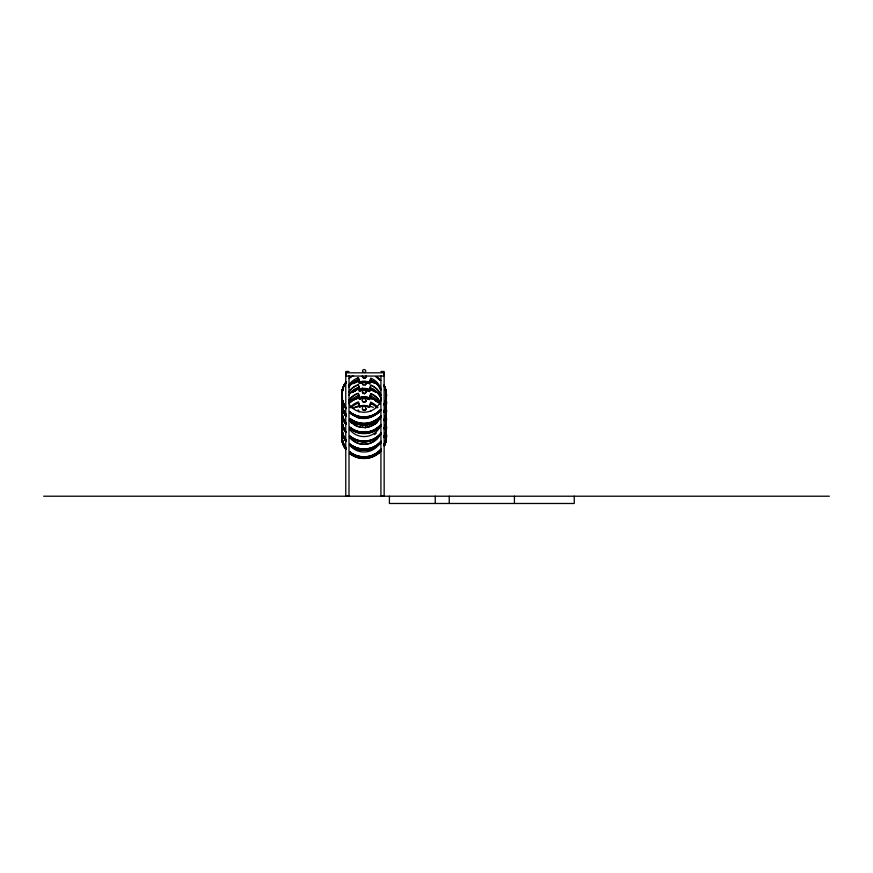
<?xml version="1.0" encoding="UTF-8"?>
<svg xmlns="http://www.w3.org/2000/svg" width="873" height="873" viewBox="0 0 873 873"><rect width="100%" height="100%" fill="white"/><g stroke="black" fill="none" stroke-linecap="round" stroke-linejoin="round"><path stroke-width="1.31" d="M362.328 400.325L362.339 400.794M366.06 400.532C366.049 402.868 362.426 403.042 362.35 400.62M370.228 387.012L369.508 389.784A13.302 12.844 0 0 0 359.447 389.445L358.89 386.63M362.36 375.968L363.517 378.009L365.711 377.322M365.94 377.092L366.06 376.438M365.94 392.599L366.06 391.922M366.06 408.695C366.016 412.067 360.789 410.245 362.677 407.56M370.228 395.469L369.508 398.175A13.302 13.019 0 0 0 359.447 397.826L359.338 397.313M366.06 383.454C365.809 386.084 361.553 385.189 362.448 382.701M369.672 388.943L370.709 385.179L371.472 385.408A17.951 17.34 0 0 1 380.846 395.109M370.228 379.962L369.508 382.614A13.302 13.117 0 0 0 359.447 382.265L359.338 381.752M369.672 397.39L370.709 393.668L371.472 393.898A17.951 17.569 0 0 1 380.399 402.671M362.339 400.26L362.677 399.343M370.228 404.024L369.508 406.589A13.302 13.204 0 0 0 359.447 406.24L359.338 405.738M369.508 382.614L370.709 378.205L371.472 378.544M369.508 389.784L369.585 389.227M377.933 407.495A17.951 17.831 0 0 0 371.472 402.54L370.709 402.311L369.508 406.589M370.425 411.401L370.709 410.441L371.472 410.67M357.744 403.446L358.519 403.195L359.447 407.036A13.302 13.204 0 0 1 369.508 407.385L370.228 405.127M370.425 404.625L370.709 403.621L371.472 403.85A17.951 17.831 0 0 1 377.158 407.909M358.89 381.13L359.447 383.389A13.302 13.117 0 0 1 369.508 383.727L370.228 381.523M370.425 381.075L370.709 380.05L371.472 380.279A17.951 17.7 0 0 1 380.846 390.198A17.951 17.7 0 0 0 371.472 380.388L370.709 380.05M358.716 396.353L359.447 399.234A13.302 13.019 0 0 1 369.508 399.572L370.228 397.411M371.472 396.211L370.709 395.982L369.672 399.092M370.425 397.019L370.709 395.982M369.508 407.385L369.65 406.807M370.468 404.417L369.672 406.883M369.508 383.727L369.65 383.116M358.716 388.43L359.447 391.202A13.302 12.844 0 0 1 369.508 391.551L370.468 388.823M370.425 389.118L370.709 388.07L371.472 388.299A17.951 17.34 0 0 1 380.846 398.001M370.468 380.835L369.672 383.236M369.508 399.572L369.65 398.917M369.508 391.551L370.228 389.456M369.77 424.005L369.508 425.031L370.152 423.35M365.852 377.049L365.361 377.911M365.852 392.523L364.488 393.603L362.742 392.883M365.907 401.22L365.296 398.994M365.94 392.37L364.478 393.876L362.481 392.697M365.94 409.131L363.997 410.386L362.481 409.219M365.94 384.153L365.23 385.048M362.677 390.798L362.437 392.544M365.711 401.416L363.997 402.235L362.742 401.504M365.23 377.998L363.517 378.26L362.35 376.525M365.645 388.572L363.474 388.965L362.284 387.972M351.033 376.885L353.096 375.805M365.307 389.129L362.677 388.911M359.327 405.563L358.519 401.886L357.744 402.147A17.951 17.831 0 0 0 350.182 407.429M357.744 378.074L358.519 377.9L359.327 381.523M358.748 380.672L358.519 379.635L357.744 379.81A17.951 17.7 0 0 0 348.807 387.012M359.327 397.04L358.519 393.254L357.744 393.57A17.951 17.569 0 0 0 348.807 400.707M357.744 395.742L358.519 395.567L358.748 396.615M357.744 410.332L358.519 410.026L358.956 411.991M359.327 388.605L358.519 384.764L357.744 384.938A17.951 17.34 0 0 0 348.807 391.988M358.748 388.725L358.519 387.656L357.744 387.83A17.951 17.34 0 0 0 348.807 394.891M349.004 371.483L345.763 371.483L345.763 495.678L349.004 495.678L349.004 375.543M380.923 371.483L384.153 371.483L384.153 495.678L380.923 495.678L380.923 375.543M43.65 496.213L829.35 496.213M370.709 396.113L371.472 396.342A17.951 17.569 0 0 1 379.886 404.079M371.472 402.617L370.709 402.311M370.709 403.697L371.472 403.926M365.296 382.058L366.049 383.716M365.296 390.471L366.038 391.715M365.296 407.233L366.049 408.924M363.037 384.982L362.481 384.251M358.89 389.074L359.447 391.202M358.89 397.029L359.447 399.234M359.327 382.887L358.716 380.432M359.338 382.756L359.447 383.389M358.716 404.003L359.447 407.036M359.392 388.889L359.447 389.445M358.716 378.74L357.744 377.965A17.951 17.7 0 0 0 348.807 385.168M359.447 382.265L358.89 379.569M359.447 397.826L358.89 395.076M358.89 403.621L359.447 406.24M366.038 391.486L366.049 392.152M366.038 375.99L366.049 376.645M574.248 496.213L574.248 503.481L389.413 503.481L389.413 496.213M514.426 496.213L514.426 503.481M449.235 496.213L449.235 503.481M435.245 496.213L435.245 503.481M370.709 385.179L371.472 385.571A17.951 17.34 0 0 1 380.846 395.283M370.709 388.07L371.472 388.463A17.951 17.34 0 0 1 380.846 398.175M370.709 393.668L371.472 394.039A17.951 17.569 0 0 1 380.399 402.813M358.519 379.635L357.744 379.919A17.951 17.7 0 0 0 348.807 387.121M358.519 384.764L357.744 385.113A17.951 17.34 0 0 0 348.807 392.163M358.519 387.656L357.744 388.005A17.951 17.34 0 0 0 348.807 395.054M358.519 395.567L357.744 395.873A17.951 17.569 0 0 0 348.807 403.02M384.153 444.292A22.12 21.367 0 0 0 385.702 431.175A22.392 21.629 0 0 1 384.415 445.568M380.344 449.868A22.12 21.367 0 0 1 372.847 455.029M371.778 455.444A22.12 21.367 0 0 1 349.964 451.919M346.024 447.838A22.12 21.367 0 0 1 342.216 431.906M384.153 444.379A22.12 21.367 0 0 0 385.702 431.262A22.392 21.629 0 0 1 384.415 445.645M380.344 449.944A22.12 21.367 0 0 1 349.964 452.007M346.024 447.925A22.12 21.367 0 0 1 342.216 431.993M349.789 453.283A22.392 21.629 0 0 0 380.552 451.199A22.392 21.629 0 0 1 349.789 453.371M342.445 430.815A22.392 21.629 0 0 0 345.795 449.159A22.392 21.629 0 0 1 342.445 430.902M373.546 422.859A17.951 17.34 0 0 1 375.455 424.18M385.702 431.557A22.12 21.367 0 0 1 384.153 444.673M380.344 450.239A22.12 21.367 0 0 1 367.293 456.939M366.147 457.07A22.12 21.367 0 0 1 363.845 457.168M360.385 456.885A22.12 21.367 0 0 1 349.964 452.29M346.024 448.22A22.12 21.367 0 0 1 343.744 444.324M343.318 443.288A22.12 21.367 0 0 1 342.216 432.288M385.713 430.105A22.392 21.629 0 0 1 384.415 444.488M381.315 449.279A22.392 21.629 0 0 1 349.789 452.214A22.392 21.629 0 0 0 381.315 449.191M345.795 448.078A22.392 21.629 0 0 1 341.943 431.949M385.713 431.458A22.392 21.629 0 0 1 384.415 445.852M381.315 450.643A22.392 21.629 0 0 1 349.789 453.578M345.795 449.442A22.392 21.629 0 0 1 342.445 431.109M385.713 430.902A22.392 21.629 0 0 1 384.415 445.295M381.315 450.075A22.392 21.629 0 0 1 349.789 453.011M345.795 448.886A22.392 21.629 0 0 1 342.445 430.542M385.702 432.07A22.12 21.367 0 0 1 384.153 445.175M381.097 449.911A22.12 21.367 0 0 1 349.964 452.803M346.024 448.722A22.12 21.367 0 0 1 342.216 432.79M385.702 432.419A22.12 21.367 0 0 1 384.153 445.536A22.12 21.367 0 0 0 385.702 432.331M380.344 451.112A22.12 21.367 0 0 1 367.293 457.812A22.12 21.367 0 0 0 380.344 451.025M360.385 457.747A22.12 21.367 0 0 1 349.964 453.163A22.12 21.367 0 0 0 360.385 457.659M343.744 445.186A22.12 21.367 0 0 0 346.024 449.082A22.12 21.367 0 0 1 343.744 445.11M342.02 438.726A22.12 21.367 0 0 0 343.318 444.161A22.12 21.367 0 0 1 342.216 433.063A22.12 21.367 0 0 0 341.91 436.5M379.842 442.873A17.951 17.34 0 0 1 349.418 444.739M350.957 422.794A17.951 17.34 0 0 1 352.681 421.233M375.455 421.288A17.951 17.34 0 0 1 377.158 422.848M385.713 430.389A22.392 21.629 0 0 1 384.415 444.783M380.552 450.424A22.392 21.629 0 0 1 349.789 452.498M345.795 448.373A22.392 21.629 0 0 1 341.943 432.244M385.713 430.662A22.392 21.629 0 0 1 384.415 445.055M381.315 449.846A22.392 21.629 0 0 1 349.789 452.771M345.795 448.646A22.392 21.629 0 0 1 342.445 430.302M385.702 431.829A22.12 21.367 0 0 1 384.153 444.946M381.097 449.671A22.12 21.367 0 0 1 360.385 457.157M359.25 456.939A22.12 21.367 0 0 1 354.864 455.52M353.827 455.029A22.12 21.367 0 0 1 349.964 452.563M346.024 448.493A22.12 21.367 0 0 1 342.02 438.126M341.932 437.024A22.12 21.367 0 0 1 342.216 432.561M385.713 430.018A22.392 21.629 0 0 1 384.415 444.401M345.795 448.002A22.392 21.629 0 0 1 341.943 431.862M373.546 423.034A17.951 17.34 0 0 1 375.455 424.354M385.702 432.713A22.12 21.367 0 0 1 384.153 445.83M380.344 451.396A22.12 21.367 0 0 1 360.385 458.041M359.25 457.823A22.12 21.367 0 0 1 349.964 453.447M346.024 449.377A22.12 21.367 0 0 1 342.02 439.01M341.91 436.784A22.12 21.367 0 0 1 342.216 433.445M359.447 397.597A13.302 13.019 0 0 1 369.508 397.946M384.153 419.466A22.12 21.639 0 0 0 385.702 406.185A22.392 21.912 0 0 1 384.415 420.808M380.344 425.107A22.12 21.639 0 0 1 349.964 427.192M346.024 423.067A22.12 21.639 0 0 1 342.02 412.569M341.932 411.445A22.12 21.639 0 0 1 342.216 406.927M352.146 392.25A22.12 21.639 0 0 1 356.282 390.22M371.058 389.969A22.12 21.639 0 0 1 376.241 392.446M386.324 409.317A22.392 21.912 0 0 1 384.415 420.502M381.315 425.358A22.392 21.912 0 0 1 349.789 428.327M345.795 424.147A22.392 21.912 0 0 1 342.445 405.563M385.713 405.923A22.392 21.912 0 0 1 386.182 408.182M385.702 406.414A22.12 21.639 0 0 1 384.153 419.706M380.344 425.347A22.12 21.639 0 0 1 372.847 430.575M371.778 431A22.12 21.639 0 0 1 349.964 427.421M346.024 423.296A22.12 21.639 0 0 1 342.02 412.798M341.932 411.674A22.12 21.639 0 0 1 342.216 407.156M352.146 392.479A22.12 21.639 0 0 1 355.224 390.875M385.713 405.236A22.392 21.912 0 0 1 384.415 419.815M381.315 424.66A22.392 21.912 0 0 1 349.789 427.639M345.795 423.449A22.392 21.912 0 0 1 342.445 404.876M351.994 392.25A22.392 21.912 0 0 1 356.184 390.198M371.145 389.947A22.392 21.912 0 0 1 376.394 392.457M381.315 425.653A22.392 21.912 0 0 1 349.789 428.621M345.795 424.442A22.392 21.912 0 0 1 342.445 405.869M386.324 409.099A22.392 21.912 0 0 1 384.415 420.284M380.552 426.002A22.392 21.912 0 0 1 349.789 428.108M345.795 423.929A22.392 21.912 0 0 1 342.445 405.345M385.713 405.716A22.392 21.912 0 0 1 386.182 407.964M386.052 409.131A22.12 21.639 0 0 1 384.153 420.175M380.344 425.817A22.12 21.639 0 0 1 349.964 427.901M346.024 423.765A22.12 21.639 0 0 1 343.744 419.826M343.318 418.778A22.12 21.639 0 0 1 342.216 407.626M377.878 421.19A17.951 17.569 0 0 1 366.911 427.355M361.073 427.344A17.951 17.569 0 0 1 353.543 424.278M352.616 423.58A17.951 17.569 0 0 1 349.418 420.219M385.713 405.007A22.392 21.912 0 0 1 384.415 419.586M381.315 424.431A22.392 21.912 0 0 1 349.789 427.41M345.795 423.219A22.392 21.912 0 0 1 341.943 406.883M351.022 392.654A22.392 21.912 0 0 1 356.184 389.969M357.286 389.598A22.392 21.912 0 0 1 359.567 389.02M370.01 389.38A22.392 21.912 0 0 1 376.394 392.228M386.052 409.339A22.12 21.639 0 0 1 384.153 420.393M381.097 425.184A22.12 21.639 0 0 1 372.847 431.262M371.778 431.688A22.12 21.639 0 0 1 349.964 428.119M346.024 423.983A22.12 21.639 0 0 1 342.02 413.496M341.91 411.238A22.12 21.639 0 0 1 342.216 407.844M379.842 418.2A17.951 17.569 0 0 1 349.418 420.088M348.807 400.576A17.951 17.569 0 0 1 357.744 393.428M386.324 408.913A22.392 21.912 0 0 1 384.415 420.099M380.552 425.806A22.392 21.912 0 0 1 349.789 427.923M345.795 423.732A22.392 21.912 0 0 1 342.445 405.159M351.994 392.534A22.392 21.912 0 0 1 355.104 390.908M385.713 405.519A22.392 21.912 0 0 1 386.182 407.778M386.052 408.935A22.12 21.639 0 0 1 384.153 419.989M380.344 425.631A22.12 21.639 0 0 1 367.293 432.419M360.385 432.353A22.12 21.639 0 0 1 349.964 427.715M346.024 423.58A22.12 21.639 0 0 1 343.744 419.64M343.318 418.593A22.12 21.639 0 0 1 342.216 407.44M359.447 399.005A13.302 13.019 0 0 1 369.508 399.343M385.702 407.407A22.12 21.639 0 0 1 384.153 420.688M380.344 426.33A22.12 21.639 0 0 1 349.964 428.414M346.024 424.289A22.12 21.639 0 0 1 342.02 413.791M341.91 411.532A22.12 21.639 0 0 1 342.216 408.149M384.153 436.304A22.12 21.639 0 0 0 385.702 423.023A22.392 21.912 0 0 1 384.415 437.569M380.344 441.945A22.12 21.639 0 0 1 372.847 447.183M371.778 447.598A22.12 21.639 0 0 1 349.964 444.03M346.024 439.894A22.12 21.639 0 0 1 342.216 423.754M356.282 407.058A22.12 21.639 0 0 1 359.621 406.12A22.392 21.912 0 0 0 354.045 407.877M385.713 422.696A22.392 21.912 0 0 1 384.415 437.275M381.315 442.12A22.392 21.912 0 0 1 349.789 445.099M345.795 440.909A22.392 21.912 0 0 1 342.445 422.336M385.702 423.187A22.12 21.639 0 0 1 384.153 436.467M380.344 442.109A22.12 21.639 0 0 1 366.147 449.038M362.677 449.093A22.12 21.639 0 0 1 349.964 444.193M346.024 440.057A22.12 21.639 0 0 1 342.02 429.571M341.932 428.447A22.12 21.639 0 0 1 342.216 423.918M385.713 422.008A22.392 21.912 0 0 1 384.415 436.576M381.315 441.432A22.392 21.912 0 0 1 349.789 444.401M345.795 440.221A22.392 21.912 0 0 1 342.445 421.637M381.315 442.425A22.392 21.912 0 0 1 349.789 445.394M345.795 441.214A22.392 21.912 0 0 1 342.445 422.63M385.713 422.477A22.392 21.912 0 0 1 384.415 437.057M381.315 441.902A22.392 21.912 0 0 1 349.789 444.881M345.795 440.69A22.392 21.912 0 0 1 342.445 422.117M385.702 423.656A22.12 21.639 0 0 1 384.153 436.947M380.344 442.589A22.12 21.639 0 0 1 349.964 444.663M346.024 440.538A22.12 21.639 0 0 1 343.744 436.587M343.318 435.551A22.12 21.639 0 0 1 342.216 424.398M385.713 421.845A22.392 21.912 0 0 1 384.415 436.413M381.315 441.269A22.392 21.912 0 0 1 349.789 444.237M345.795 440.057A22.392 21.912 0 0 1 341.943 423.711M352.998 408.258A22.392 21.912 0 0 1 359.567 405.858M371.145 406.545A22.392 21.912 0 0 1 373.317 407.385M385.702 423.874A22.12 21.639 0 0 1 384.153 437.155M380.344 442.797A22.12 21.639 0 0 1 372.847 448.035M371.778 448.46A22.12 21.639 0 0 1 349.964 444.881M346.024 440.756A22.12 21.639 0 0 1 342.02 430.258M341.91 427.999A22.12 21.639 0 0 1 342.216 424.616M385.713 422.292A22.392 21.912 0 0 1 384.415 436.86M380.552 442.578A22.392 21.912 0 0 1 349.789 444.684M345.795 440.505A22.392 21.912 0 0 1 342.445 421.921M385.702 423.47A22.12 21.639 0 0 1 384.153 436.751M380.344 442.393A22.12 21.639 0 0 1 376.874 445.394M375.925 446.027A22.12 21.639 0 0 1 371.778 448.045M370.687 448.416A22.12 21.639 0 0 1 361.52 449.279M360.385 449.126A22.12 21.639 0 0 1 349.964 444.477M346.024 440.341A22.12 21.639 0 0 1 343.744 436.402M343.318 435.354A22.12 21.639 0 0 1 342.216 424.202M380.366 433.936A17.951 17.569 0 0 1 349.418 436.849M379.253 436.096A17.951 17.569 0 0 1 349.418 436.991M385.702 424.103A22.12 21.639 0 0 1 384.153 437.395M380.344 443.037A22.12 21.639 0 0 1 366.147 449.955M360.385 449.759A22.12 21.639 0 0 1 349.964 445.11M346.024 440.985A22.12 21.639 0 0 1 343.744 437.035M343.318 435.998A22.12 21.639 0 0 1 342.216 424.845M386.324 417.501A22.392 22.24 0 0 1 384.415 428.861M381.315 433.783A22.392 22.24 0 0 1 349.789 436.795M345.795 432.55A22.392 22.24 0 0 1 342.445 413.693M349.2 402.977A22.392 22.24 0 0 1 351.022 401.525M352.998 400.281A22.392 22.24 0 0 1 356.184 398.797M357.286 398.426A22.392 22.24 0 0 1 359.567 397.837M375.39 400.467A22.392 22.24 0 0 1 377.354 401.755M385.713 414.064A22.392 22.24 0 0 1 386.182 416.356M385.713 413.944A22.392 22.24 0 0 1 384.415 428.73M380.552 434.536A22.392 22.24 0 0 1 349.789 436.675M345.795 432.43A22.392 22.24 0 0 1 342.445 413.573M349.2 402.846A22.392 22.24 0 0 1 359.567 397.717A22.12 21.967 0 0 0 356.282 398.666M370.01 398.077A22.392 22.24 0 0 1 373.317 399.267M378.282 402.344A22.392 22.24 0 0 0 374.364 399.779A22.12 21.967 0 0 1 378.096 402.289M376.274 433.106A17.951 17.831 0 0 1 374.452 434.59M350.957 407.855A17.951 17.831 0 0 1 357.744 403.37M385.702 414.74A22.12 21.967 0 0 1 384.153 428.217M381.097 433.084A22.12 21.967 0 0 1 372.847 439.261M371.778 439.686A22.12 21.967 0 0 1 349.964 436.064M346.024 431.862A22.12 21.967 0 0 1 343.744 427.868M343.318 426.81A22.12 21.967 0 0 1 342.02 421.223M341.932 420.077A22.12 21.967 0 0 1 342.216 415.483M349.375 402.66A22.12 21.967 0 0 1 355.224 398.961M356.282 398.535A22.12 21.967 0 0 1 359.621 397.586M369.934 397.946A22.12 21.967 0 0 1 373.208 399.125M374.233 399.627A22.12 21.967 0 0 1 378.096 402.158M385.702 414.871A22.12 21.967 0 0 1 384.153 428.348M381.097 433.215A22.12 21.967 0 0 1 349.964 436.194M346.024 431.993A22.12 21.967 0 0 1 342.02 421.343M341.932 420.208A22.12 21.967 0 0 1 342.216 415.613M349.375 402.791A22.12 21.967 0 0 1 355.224 399.092M369.934 398.077A22.12 21.967 0 0 1 373.208 399.256M385.713 413.671A22.392 22.24 0 0 1 384.415 428.468M381.315 433.39A22.392 22.24 0 0 1 349.789 436.402M345.795 432.157A22.392 22.24 0 0 1 342.445 413.3M349.2 402.584A22.392 22.24 0 0 1 359.567 397.444M370.01 397.804A22.392 22.24 0 0 1 378.282 402.082M385.702 415.133A22.12 21.967 0 0 1 384.153 428.621M380.344 434.35A22.12 21.967 0 0 1 349.964 436.456M346.024 432.266A22.12 21.967 0 0 1 342.02 421.615M341.932 420.48A22.12 21.967 0 0 1 342.216 415.886M349.375 403.053A22.12 21.967 0 0 1 351.186 401.624M357.373 398.568A22.12 21.967 0 0 1 359.621 397.99M375.259 400.587A22.12 21.967 0 0 1 378.096 402.562M380.366 426.155A17.951 17.831 0 0 1 349.418 429.123M385.713 413.54A22.392 22.24 0 0 1 384.415 428.337M381.315 433.259A22.392 22.24 0 0 1 349.789 436.271M345.795 432.026A22.392 22.24 0 0 1 342.445 413.169M349.2 402.453A22.392 22.24 0 0 1 359.567 397.313M370.01 397.673A22.392 22.24 0 0 1 378.282 401.951M386.052 417.567A22.12 21.967 0 0 1 384.153 428.785M380.344 434.503A22.12 21.967 0 0 1 349.964 436.62M346.024 432.43A22.12 21.967 0 0 1 342.216 416.05M359.447 406.905A13.302 13.204 0 0 1 369.508 407.255M359.447 389.162A13.302 12.844 0 0 1 369.508 389.5M384.153 410.801A22.12 21.367 0 0 0 385.702 397.695A22.392 21.629 0 0 1 384.415 412.078M380.344 416.377A22.12 21.367 0 0 1 349.964 418.429M346.024 414.348A22.12 21.367 0 0 1 342.216 398.426M353.139 383.356A22.12 21.367 0 0 1 355.224 382.352M356.282 381.938A22.12 21.367 0 0 1 358.487 381.261A22.392 21.629 0 0 0 352.998 383.411M369.934 381.359A22.12 21.367 0 0 1 375.259 383.542M381.315 416.868A22.392 21.629 0 0 1 349.789 419.793M345.795 415.668A22.392 21.629 0 0 1 342.445 397.324M384.415 412.449A22.392 21.629 0 0 0 385.713 398.055A22.12 21.367 0 0 1 384.153 411.096M380.344 416.661A22.12 21.367 0 0 1 372.847 421.834M371.778 422.248A22.12 21.367 0 0 1 349.964 418.724M346.024 414.642A22.12 21.367 0 0 1 342.216 398.71M385.713 396.822A22.392 21.629 0 0 1 384.415 411.205M381.315 415.995A22.392 21.629 0 0 1 349.789 418.931M345.795 414.795A22.392 21.629 0 0 1 341.943 398.666M370.01 381.392A22.392 21.629 0 0 1 373.317 382.549M380.552 418.091A22.392 21.629 0 0 1 349.789 420.175A22.392 21.629 0 0 0 380.552 418.003M345.795 416.039A22.392 21.629 0 0 1 342.445 397.706M385.713 397.411A22.392 21.629 0 0 1 384.415 411.805M381.315 416.596A22.392 21.629 0 0 1 349.789 419.52M345.795 415.395A22.392 21.629 0 0 1 341.943 399.267M385.702 398.579A22.12 21.367 0 0 1 384.153 411.696M380.344 417.261A22.12 21.367 0 0 1 349.964 419.313M346.024 415.242A22.12 21.367 0 0 1 342.02 404.876M341.91 402.649A22.12 21.367 0 0 1 342.216 399.31M359.927 418.232A17.951 17.34 0 0 1 356.588 417.13M385.713 396.528A22.392 21.629 0 0 1 384.415 410.921M381.315 415.712A22.392 21.629 0 0 1 349.789 418.636M345.795 414.511A22.392 21.629 0 0 1 341.943 398.372M351.994 383.705A22.392 21.629 0 0 1 359.567 380.748M370.01 381.097A22.392 21.629 0 0 1 375.39 383.302M385.713 397.979A22.392 21.629 0 0 1 384.415 412.362M345.795 415.952A22.392 21.629 0 0 1 342.445 397.619M385.702 398.928A22.12 21.367 0 0 1 384.153 412.045M380.344 417.621A22.12 21.367 0 0 1 372.847 422.783M371.778 423.198A22.12 21.367 0 0 1 349.964 419.673M346.024 415.592A22.12 21.367 0 0 1 342.216 399.659M374.452 415.297A17.951 17.34 0 0 1 352.616 414.555M385.713 397.171A22.392 21.629 0 0 1 384.415 411.565M380.552 417.207A22.392 21.629 0 0 1 349.789 419.28M345.795 415.155A22.392 21.629 0 0 1 341.943 399.026M352.998 383.771A22.392 21.629 0 0 1 356.184 382.33M385.702 398.339A22.12 21.367 0 0 1 384.153 411.456M380.344 417.021A22.12 21.367 0 0 1 376.874 419.989M375.925 420.611A22.12 21.367 0 0 1 367.293 423.721M360.385 423.667A22.12 21.367 0 0 1 349.964 419.084M346.024 415.002A22.12 21.367 0 0 1 343.744 411.107M343.318 410.081A22.12 21.367 0 0 1 342.216 399.07M359.447 390.918A13.302 12.844 0 0 1 369.508 391.257M385.702 399.136A22.12 21.367 0 0 1 384.153 412.252M380.344 417.818A22.12 21.367 0 0 1 367.293 424.529M349.964 419.88A22.12 21.367 0 0 0 360.385 424.464A22.12 21.367 0 0 1 349.964 419.968M346.024 415.799A22.12 21.367 0 0 1 343.744 411.903A22.12 21.367 0 0 0 346.024 415.886M343.318 410.877A22.12 21.367 0 0 1 342.216 399.867M385.702 399.223A22.12 21.367 0 0 1 384.153 412.34M380.344 417.905A22.12 21.367 0 0 1 367.293 424.605M343.318 410.965A22.12 21.367 0 0 1 342.216 399.954M365.274 425.991A1.615 1.506 0 0 1 365.274 428.108M362.568 427.443A1.615 1.506 0 0 1 362.731 426.297M359.447 382.079A13.302 13.117 0 0 1 369.508 382.429M384.076 385.746A22.392 22.087 0 0 1 384.415 404.756M381.315 409.655A22.392 22.087 0 0 1 349.789 412.645M345.795 408.422A22.392 22.087 0 0 1 346.035 382.461M378.282 378.555A22.392 22.087 0 0 1 380.006 380.115M383.825 385.309A22.12 21.814 0 0 1 384.153 404.079M380.344 409.764A22.12 21.814 0 0 1 366.147 416.748M360.385 416.552A22.12 21.814 0 0 1 355.922 415.33M354.864 414.882A22.12 21.814 0 0 1 349.964 411.87M346.024 407.702A22.12 21.814 0 0 1 343.46 387.034M343.907 385.986A22.12 21.814 0 0 1 346.254 382.058M376.241 376.852A22.12 21.814 0 0 1 378.096 378.205M383.825 385.55A22.12 21.814 0 0 1 384.153 404.319M380.344 410.004A22.12 21.814 0 0 1 376.874 413.038M375.925 413.671A22.12 21.814 0 0 1 362.677 417.043M360.385 416.792A22.12 21.814 0 0 1 349.964 412.111M346.024 407.942A22.12 21.814 0 0 1 343.46 387.274M376.241 377.092A22.12 21.814 0 0 1 378.096 378.446M384.076 385.364A22.392 22.087 0 0 1 384.415 404.385M380.552 410.135A22.392 22.087 0 0 1 349.789 412.263M345.795 408.051A22.392 22.087 0 0 1 346.035 382.079M376.394 376.809A22.392 22.087 0 0 1 380.006 379.733M385.004 388.092A22.392 22.087 0 0 1 384.415 404.985M381.315 409.874A22.392 22.087 0 0 1 349.789 412.874M345.795 408.651A22.392 22.087 0 0 1 346.035 382.69M378.282 378.784A22.392 22.087 0 0 1 380.006 380.344M384.753 387.961A22.12 21.814 0 0 1 384.153 404.646M380.344 410.332A22.12 21.814 0 0 1 349.964 412.438M346.024 408.269A22.12 21.814 0 0 1 343.46 387.601M381.195 399.725A17.951 17.7 0 0 1 349.418 404.832M371.472 378.435A17.951 17.7 0 0 1 380.846 388.343M385.702 391.671A22.12 21.814 0 0 1 384.153 405.061M380.344 410.746A22.12 21.814 0 0 1 366.147 417.731M365.001 417.807A22.12 21.814 0 0 1 349.964 412.842M346.024 408.684A22.12 21.814 0 0 1 343.46 388.016M384.076 385.593A22.392 22.087 0 0 1 384.415 404.614M381.315 409.502A22.392 22.087 0 0 1 349.789 412.493M345.795 408.28A22.392 22.087 0 0 1 346.035 382.309M376.394 377.027A22.392 22.087 0 0 1 380.006 379.962M384.753 387.808A22.12 21.814 0 0 1 384.153 404.494M380.344 410.179A22.12 21.814 0 0 1 360.385 416.967M359.25 416.748A22.12 21.814 0 0 1 349.964 412.285M346.024 408.117A22.12 21.814 0 0 1 343.744 404.144M343.318 403.086A22.12 21.814 0 0 1 343.46 387.448M384.076 385.179A22.392 22.087 0 0 1 384.415 404.199M380.552 409.95A22.392 22.087 0 0 1 349.789 412.078M345.795 407.866A22.392 22.087 0 0 1 346.035 381.894M349.2 378.489A22.392 22.087 0 0 1 351.022 377.06M376.394 376.623A22.392 22.087 0 0 1 380.803 380.399M359.447 383.203A13.302 13.117 0 0 1 369.508 383.553M383.684 372.815L346.243 372.815L346.243 376.056L383.684 376.056L383.684 372.815M363.321 372.324A1.615 1.506 0 0 0 365.754 371.014A1.615 1.506 0 0 0 363.321 369.716A1.615 1.506 0 0 0 363.321 372.324"/></g></svg>
